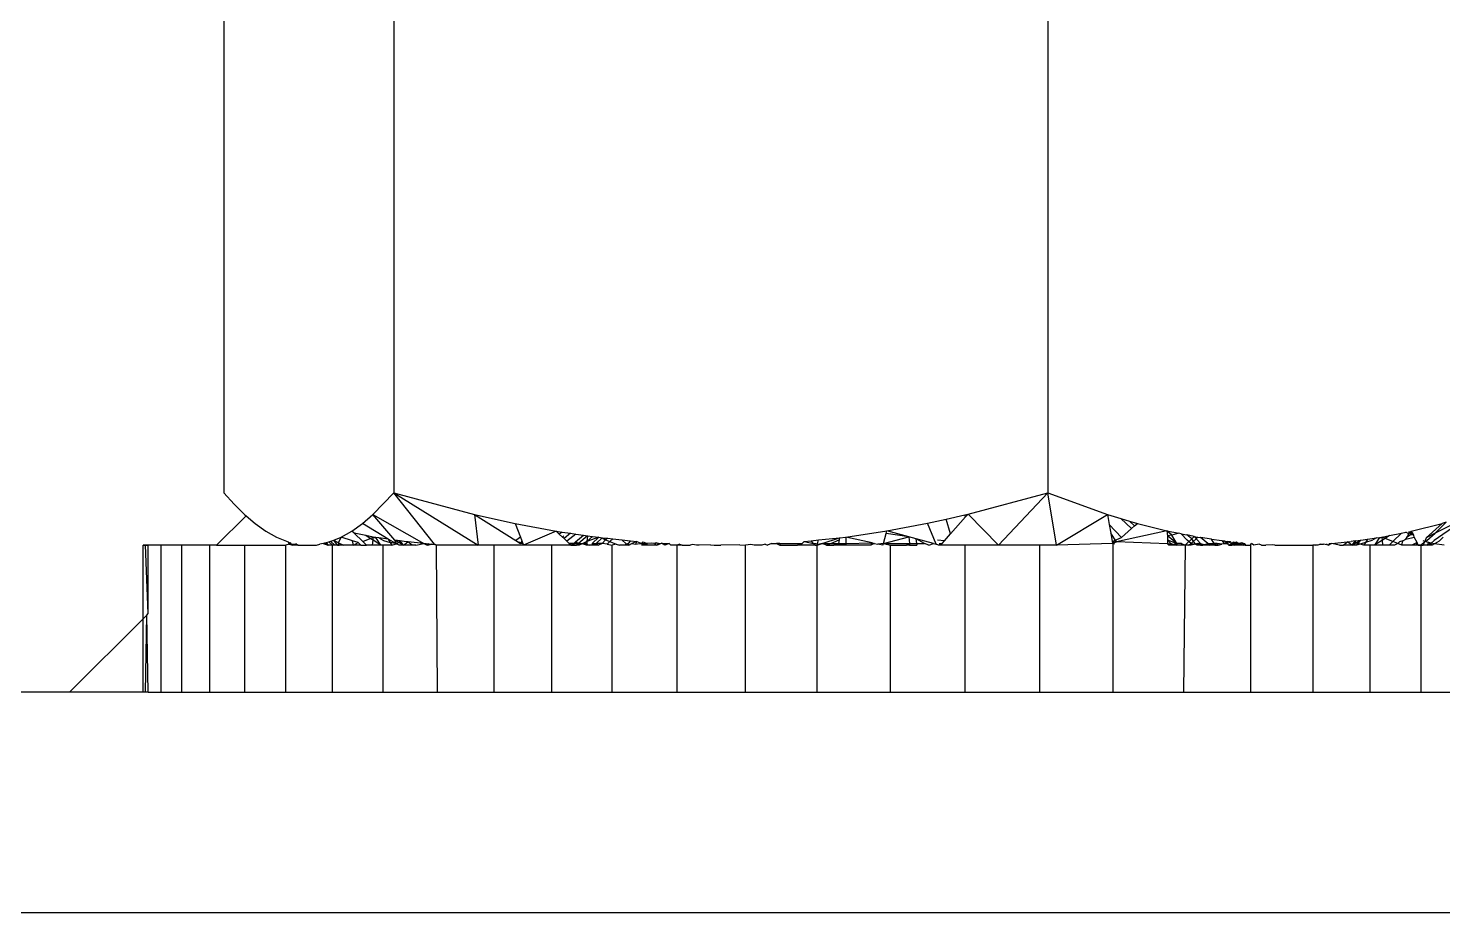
# Model space of a CAD drawing. Header units: millimetres. Extents: x 153 to 4750, y 92 to 3343.
# Drawn here: x 853.32 to 872.57, y 1073.62 to 1085.65 of the extents above; entities that cross this region are included whole.
import ezdxf

# ---------------------------------------------------------------- set-up
doc = ezdxf.new("R2010")
doc.units = ezdxf.units.MM

msp = doc.modelspace()

# ---------------------------------------------------------------- linework, layer by layer
for p, q in [((855.978, 1085.901), (855.978, 1079.33)), ((858.296, 1085.901), (858.296, 1079.33)), ((867.198, 1085.901), (867.198, 1079.33)), ((855.978, 1079.33), (856.121, 1079.174)), ((858.01, 1079.034), (858.296, 1079.33)), ((858.296, 1079.33), (859.393, 1079.034)), ((858.296, 1079.33), (859.444, 1078.616)), ((858.849, 1078.628), (858.296, 1079.33)), ((866.111, 1079.036), (867.198, 1079.33)), ((866.527, 1078.616), (867.198, 1079.33)), ((867.198, 1079.33), (868.008, 1079.034)), ((867.314, 1078.616), (867.198, 1079.33)), ((856.121, 1079.174), (856.263, 1079.034)), ((855.881, 1078.616), (856.283, 1079.017)), ((856.263, 1079.034), (856.283, 1079.017)), ((856.283, 1079.017), (856.407, 1078.912)), ((856.407, 1078.912), (856.551, 1078.808)), ((857.722, 1078.808), (857.867, 1078.911)), ((857.867, 1078.911), (858.01, 1079.034)), ((858.215, 1078.697), (857.867, 1078.911)), ((858.307, 1078.683), (858.01, 1079.034)), ((858.01, 1079.034), (858.703, 1078.641)), ((859.393, 1079.034), (859.948, 1078.911)), ((859.393, 1079.034), (859.444, 1078.616)), ((859.393, 1079.034), (859.956, 1078.68)), ((859.948, 1078.911), (860.504, 1078.807)), ((859.948, 1078.911), (860.018, 1078.724)), ((865.006, 1078.81), (865.561, 1078.914)), ((865.561, 1078.914), (865.815, 1078.97)), ((865.678, 1078.631), (865.561, 1078.914)), ((865.815, 1078.97), (866.068, 1079.027)), ((865.873, 1078.769), (865.815, 1078.97)), ((865.873, 1078.769), (866.078, 1079)), ((866.068, 1079.027), (866.111, 1079.036)), ((866.078, 1079), (866.068, 1079.027)), ((866.078, 1079), (866.111, 1079.036)), ((866.527, 1078.616), (866.111, 1079.036)), ((867.314, 1078.616), (868.008, 1079.034)), ((868.008, 1079.034), (868.192, 1078.979)), ((868.008, 1079.034), (868.033, 1078.896)), ((868.202, 1078.721), (868.033, 1078.896)), ((868.033, 1078.896), (868.054, 1078.779)), ((868.337, 1078.842), (868.192, 1078.979)), ((868.192, 1078.979), (868.31, 1078.944)), ((868.379, 1078.879), (868.31, 1078.944)), ((868.31, 1078.944), (868.416, 1078.912)), ((868.337, 1078.842), (868.379, 1078.879)), ((868.379, 1078.879), (868.416, 1078.912)), ((868.416, 1078.912), (868.816, 1078.811)), ((872.142, 1078.805), (872.565, 1078.911)), ((872.565, 1078.911), (872.347, 1078.714)), ((872.763, 1078.891), (872.455, 1078.68)), ((872.972, 1079.034), (872.472, 1078.778)), ((872.472, 1078.778), (872.62, 1078.928)), ((872.62, 1078.928), (872.565, 1078.911)), ((856.551, 1078.808), (856.696, 1078.726)), ((856.696, 1078.726), (856.854, 1078.662)), ((857.41, 1078.66), (857.476, 1078.684)), ((857.489, 1078.616), (857.435, 1078.667)), ((857.476, 1078.684), (857.577, 1078.726)), ((857.525, 1078.616), (857.476, 1078.684)), ((857.476, 1078.684), (857.541, 1078.65)), ((857.541, 1078.65), (857.577, 1078.726)), ((857.577, 1078.726), (857.722, 1078.808)), ((857.731, 1078.676), (857.577, 1078.726)), ((857.752, 1078.779), (857.722, 1078.808)), ((857.745, 1078.616), (857.731, 1078.676)), ((857.809, 1078.651), (857.731, 1078.676)), ((857.912, 1078.747), (857.752, 1078.779)), ((857.87, 1078.664), (857.752, 1078.779)), ((857.87, 1078.664), (857.973, 1078.708)), ((857.92, 1078.616), (857.87, 1078.664)), ((857.973, 1078.708), (857.912, 1078.747)), ((858.015, 1078.727), (857.912, 1078.747)), ((857.973, 1078.708), (858.015, 1078.727)), ((858.011, 1078.684), (857.973, 1078.708)), ((858.005, 1078.616), (858.011, 1078.684)), ((858.011, 1078.684), (858.015, 1078.727)), ((858.118, 1078.616), (858.011, 1078.684)), ((858.058, 1078.707), (858.015, 1078.727)), ((858.09, 1078.715), (858.015, 1078.727)), ((858.118, 1078.616), (858.058, 1078.707)), ((858.215, 1078.697), (858.09, 1078.715)), ((858.09, 1078.715), (858.154, 1078.679)), ((858.154, 1078.679), (858.243, 1078.652)), ((858.215, 1078.697), (858.243, 1078.652)), ((858.332, 1078.635), (858.215, 1078.697)), ((858.379, 1078.673), (858.307, 1078.683)), ((858.332, 1078.635), (858.307, 1078.683)), ((858.426, 1078.616), (858.307, 1078.683)), ((858.332, 1078.635), (858.379, 1078.673)), ((858.426, 1078.616), (858.379, 1078.673)), ((858.435, 1078.665), (858.379, 1078.673)), ((858.486, 1078.661), (858.435, 1078.665)), ((860.018, 1078.724), (859.956, 1078.68)), ((859.956, 1078.68), (860.018, 1078.641)), ((860.018, 1078.724), (860.036, 1078.675)), ((860.036, 1078.675), (860.018, 1078.641)), ((860.036, 1078.675), (860.049, 1078.641)), ((860.504, 1078.807), (860.059, 1078.616)), ((860.504, 1078.807), (860.584, 1078.795)), ((860.504, 1078.807), (860.547, 1078.767)), ((860.584, 1078.795), (860.547, 1078.767)), ((860.547, 1078.767), (860.59, 1078.727)), ((860.584, 1078.795), (860.701, 1078.778)), ((860.59, 1078.727), (860.61, 1078.743)), ((860.612, 1078.706), (860.59, 1078.727)), ((860.701, 1078.778), (860.612, 1078.706)), ((860.612, 1078.706), (860.65, 1078.67)), ((860.77, 1078.768), (860.65, 1078.67)), ((860.65, 1078.67), (860.681, 1078.641)), ((860.701, 1078.778), (860.77, 1078.768)), ((860.768, 1078.66), (860.877, 1078.752)), ((860.77, 1078.768), (860.877, 1078.752)), ((860.929, 1078.744), (860.808, 1078.641)), ((860.923, 1078.668), (860.858, 1078.636)), ((860.877, 1078.752), (860.929, 1078.744)), ((860.923, 1078.668), (860.921, 1078.641)), ((860.929, 1078.744), (860.923, 1078.668)), ((860.998, 1078.734), (860.923, 1078.668)), ((861.083, 1078.723), (860.923, 1078.668)), ((860.929, 1078.744), (860.998, 1078.734)), ((860.992, 1078.641), (861.083, 1078.723)), ((860.998, 1078.734), (861.083, 1078.723)), ((861.048, 1078.641), (861.132, 1078.717)), ((861.083, 1078.723), (861.132, 1078.717)), ((861.177, 1078.687), (861.128, 1078.641)), ((861.132, 1078.717), (861.202, 1078.71)), ((861.132, 1078.717), (861.177, 1078.687)), ((861.202, 1078.71), (861.177, 1078.687)), ((861.177, 1078.687), (861.236, 1078.664)), ((861.236, 1078.664), (861.197, 1078.628)), ((861.202, 1078.71), (861.277, 1078.702)), ((861.277, 1078.702), (861.236, 1078.664)), ((861.236, 1078.664), (861.322, 1078.632)), ((861.277, 1078.702), (861.397, 1078.689)), ((861.397, 1078.689), (861.455, 1078.635)), ((861.397, 1078.689), (861.517, 1078.676)), ((861.517, 1078.676), (861.483, 1078.641)), ((861.517, 1078.676), (861.602, 1078.667)), ((861.602, 1078.667), (861.535, 1078.637)), ((861.602, 1078.667), (861.586, 1078.628)), ((861.602, 1078.667), (861.671, 1078.641)), ((863.853, 1078.641), (863.88, 1078.666)), ((863.88, 1078.666), (863.975, 1078.676)), ((863.88, 1078.666), (864.005, 1078.641)), ((863.975, 1078.676), (864.073, 1078.687)), ((864.005, 1078.641), (863.975, 1078.676)), ((864.055, 1078.616), (864.073, 1078.687)), ((864.073, 1078.687), (864.359, 1078.717)), ((864.123, 1078.641), (864.359, 1078.717)), ((864.245, 1078.641), (864.355, 1078.688)), ((864.355, 1078.688), (864.348, 1078.641)), ((864.359, 1078.717), (864.355, 1078.688)), ((864.359, 1078.717), (864.446, 1078.727)), ((864.446, 1078.727), (865.006, 1078.81)), ((864.446, 1078.727), (864.446, 1078.641)), ((864.805, 1078.648), (864.446, 1078.727)), ((864.958, 1078.641), (864.996, 1078.774)), ((864.958, 1078.641), (865.305, 1078.73)), ((864.996, 1078.774), (865.006, 1078.81)), ((865.305, 1078.73), (864.996, 1078.774)), ((865.305, 1078.73), (865.006, 1078.81)), ((865.305, 1078.73), (865.316, 1078.641)), ((865.405, 1078.703), (865.305, 1078.73)), ((865.415, 1078.641), (865.405, 1078.703)), ((865.52, 1078.641), (865.405, 1078.703)), ((865.64, 1078.641), (865.405, 1078.703)), ((865.789, 1078.676), (865.694, 1078.686)), ((865.758, 1078.641), (865.789, 1078.676)), ((865.789, 1078.676), (865.873, 1078.769)), ((868.134, 1078.66), (868.054, 1078.779)), ((868.054, 1078.779), (868.075, 1078.664)), ((868.075, 1078.664), (868.202, 1078.721)), ((868.075, 1078.664), (868.134, 1078.66)), ((868.106, 1078.636), (868.075, 1078.664)), ((868.075, 1078.664), (868.08, 1078.637)), ((868.816, 1078.811), (868.134, 1078.66)), ((868.202, 1078.721), (868.337, 1078.842)), ((868.885, 1078.752), (868.816, 1078.811)), ((868.816, 1078.811), (868.979, 1078.778)), ((868.816, 1078.811), (868.825, 1078.743)), ((868.825, 1078.691), (868.824, 1078.635)), ((868.885, 1078.752), (868.825, 1078.743)), ((868.954, 1078.641), (868.825, 1078.743)), ((868.825, 1078.743), (868.825, 1078.691)), ((868.871, 1078.641), (868.825, 1078.691)), ((868.825, 1078.691), (868.954, 1078.641)), ((868.979, 1078.778), (868.885, 1078.752)), ((868.954, 1078.641), (868.885, 1078.752)), ((869.013, 1078.771), (868.979, 1078.778)), ((869.093, 1078.685), (869.013, 1078.771)), ((869.013, 1078.771), (869.089, 1078.756)), ((869.157, 1078.703), (869.067, 1078.616)), ((869.157, 1078.703), (869.089, 1078.756)), ((869.19, 1078.735), (869.089, 1078.756)), ((869.147, 1078.641), (869.093, 1078.685)), ((869.238, 1078.726), (869.147, 1078.641)), ((869.19, 1078.735), (869.157, 1078.703)), ((869.209, 1078.628), (869.157, 1078.703)), ((869.277, 1078.641), (869.19, 1078.735)), ((869.19, 1078.735), (869.238, 1078.726)), ((869.238, 1078.726), (869.275, 1078.72)), ((869.377, 1078.641), (869.275, 1078.72)), ((869.426, 1078.698), (869.275, 1078.72)), ((869.463, 1078.641), (869.426, 1078.698)), ((869.426, 1078.698), (869.566, 1078.678)), ((869.566, 1078.678), (869.638, 1078.667)), ((869.566, 1078.678), (869.597, 1078.638)), ((869.637, 1078.641), (869.592, 1078.674)), ((869.638, 1078.667), (869.637, 1078.641)), ((869.683, 1078.663), (869.638, 1078.667)), ((871.276, 1078.661), (871.328, 1078.665)), ((871.383, 1078.673), (871.328, 1078.665)), ((871.383, 1078.673), (871.336, 1078.616)), ((871.383, 1078.673), (871.456, 1078.684)), ((871.391, 1078.647), (871.383, 1078.673)), ((871.391, 1078.647), (871.456, 1078.684)), ((871.398, 1078.616), (871.456, 1078.684)), ((871.456, 1078.684), (871.549, 1078.697)), ((871.549, 1078.697), (871.52, 1078.652)), ((871.608, 1078.679), (871.52, 1078.652)), ((871.549, 1078.697), (871.673, 1078.715)), ((871.673, 1078.715), (871.608, 1078.679)), ((871.704, 1078.707), (871.644, 1078.616)), ((871.751, 1078.684), (871.644, 1078.616)), ((871.673, 1078.715), (871.747, 1078.727)), ((871.747, 1078.727), (871.704, 1078.707)), ((871.747, 1078.727), (871.85, 1078.747)), ((871.751, 1078.684), (871.747, 1078.727)), ((871.79, 1078.709), (871.747, 1078.727)), ((871.79, 1078.709), (871.751, 1078.684)), ((871.758, 1078.616), (871.751, 1078.684)), ((871.85, 1078.747), (871.79, 1078.709)), ((871.894, 1078.666), (871.79, 1078.709)), ((871.842, 1078.616), (871.894, 1078.666)), ((871.85, 1078.747), (872.011, 1078.779)), ((871.894, 1078.666), (872.011, 1078.779)), ((871.96, 1078.639), (871.894, 1078.666)), ((872.031, 1078.676), (871.984, 1078.661)), ((872.011, 1078.779), (872.07, 1078.791)), ((872.017, 1078.616), (872.031, 1078.676)), ((872.031, 1078.676), (872.07, 1078.697)), ((872.102, 1078.773), (872.07, 1078.791)), ((872.07, 1078.697), (872.095, 1078.734)), ((872.07, 1078.697), (872.185, 1078.726)), ((872.115, 1078.8), (872.095, 1078.734)), ((872.095, 1078.734), (872.13, 1078.757)), ((872.102, 1078.773), (872.142, 1078.805)), ((872.166, 1078.781), (872.102, 1078.773)), ((872.13, 1078.757), (872.142, 1078.805)), ((872.166, 1078.781), (872.13, 1078.757)), ((872.178, 1078.753), (872.13, 1078.757)), ((872.178, 1078.753), (872.142, 1078.805)), ((872.178, 1078.753), (872.166, 1078.781)), ((872.185, 1078.726), (872.178, 1078.753)), ((872.223, 1078.651), (872.185, 1078.726)), ((872.274, 1078.616), (872.331, 1078.665)), ((872.331, 1078.665), (872.305, 1078.676)), ((872.305, 1078.616), (872.331, 1078.665)), ((872.347, 1078.714), (872.331, 1078.665)), ((872.331, 1078.665), (872.355, 1078.682)), ((872.379, 1078.653), (872.331, 1078.665)), ((872.472, 1078.778), (872.347, 1078.714)), ((872.355, 1078.682), (872.472, 1078.778)), ((872.455, 1078.68), (872.417, 1078.644)), ((872.523, 1078.669), (872.46, 1078.633)), ((872.579, 1078.724), (872.523, 1078.669)), ((854.881, 1077.616), (854.883, 1078.616)), ((854.883, 1078.616), (854.915, 1078.616)), ((854.952, 1078.616), (854.883, 1078.616)), ((854.915, 1078.616), (854.952, 1078.616)), ((854.952, 1077.687), (854.915, 1078.616)), ((855.127, 1078.616), (854.952, 1078.616)), ((854.952, 1077.687), (854.952, 1078.616)), ((855.127, 1076.616), (855.127, 1078.616)), ((855.407, 1078.616), (855.127, 1078.616)), ((855.407, 1076.616), (855.407, 1078.616)), ((855.788, 1078.616), (855.407, 1078.616)), ((855.788, 1076.616), (855.788, 1078.616)), ((855.881, 1078.616), (855.788, 1078.616)), ((855.881, 1078.616), (856.264, 1078.616)), ((856.264, 1076.616), (856.264, 1078.616)), ((856.264, 1078.616), (856.824, 1078.616)), ((856.868, 1078.628), (856.824, 1078.616)), ((856.824, 1076.616), (856.824, 1078.616)), ((856.854, 1078.662), (856.868, 1078.628)), ((856.854, 1078.662), (856.897, 1078.628)), ((856.868, 1078.628), (856.921, 1078.616)), ((856.882, 1078.655), (856.897, 1078.628)), ((856.897, 1078.628), (856.963, 1078.635)), ((856.963, 1078.635), (856.921, 1078.616)), ((856.99, 1078.616), (856.921, 1078.616)), ((856.963, 1078.635), (856.99, 1078.616)), ((856.99, 1078.616), (857.243, 1078.616)), ((857.243, 1078.616), (857.285, 1078.628)), ((857.33, 1078.64), (857.285, 1078.628)), ((857.33, 1078.64), (857.357, 1078.646)), ((857.33, 1078.64), (857.402, 1078.616)), ((857.357, 1078.646), (857.41, 1078.66)), ((857.357, 1078.646), (857.402, 1078.616)), ((857.402, 1078.616), (857.383, 1078.653)), ((857.458, 1078.616), (857.402, 1078.616)), ((857.458, 1078.616), (857.41, 1078.66)), ((857.458, 1076.616), (857.458, 1078.616)), ((857.489, 1078.616), (857.458, 1078.616)), ((857.525, 1078.616), (857.489, 1078.616)), ((857.55, 1078.616), (857.489, 1078.616)), ((857.525, 1078.616), (857.55, 1078.616)), ((857.541, 1078.65), (857.608, 1078.616)), ((857.55, 1078.616), (857.541, 1078.65)), ((857.608, 1078.616), (857.55, 1078.616)), ((857.745, 1078.616), (857.608, 1078.616)), ((857.745, 1078.616), (857.809, 1078.651)), ((857.847, 1078.616), (857.745, 1078.616)), ((857.809, 1078.651), (857.847, 1078.616)), ((857.847, 1078.616), (857.92, 1078.616)), ((858.005, 1078.616), (857.92, 1078.616)), ((858.118, 1078.616), (858.005, 1078.616)), ((858.15, 1078.616), (858.118, 1078.616)), ((858.181, 1078.616), (858.118, 1078.616)), ((858.15, 1076.616), (858.15, 1078.616)), ((858.181, 1078.616), (858.15, 1078.616)), ((858.265, 1078.616), (858.181, 1078.616)), ((858.243, 1078.652), (858.265, 1078.616)), ((858.332, 1078.635), (858.243, 1078.652)), ((858.265, 1078.616), (858.332, 1078.635)), ((858.365, 1078.616), (858.332, 1078.635)), ((858.426, 1078.616), (858.365, 1078.616)), ((858.426, 1078.616), (858.486, 1078.661)), ((858.545, 1078.616), (858.426, 1078.616)), ((858.545, 1078.616), (858.486, 1078.661)), ((858.703, 1078.641), (858.486, 1078.661)), ((858.594, 1078.616), (858.545, 1078.616)), ((858.594, 1078.616), (858.703, 1078.641)), ((858.703, 1078.641), (858.746, 1078.616)), ((858.703, 1078.641), (858.73, 1078.639)), ((858.73, 1078.639), (858.746, 1078.616)), ((858.73, 1078.639), (858.776, 1078.635)), ((858.776, 1078.635), (858.746, 1078.616)), ((858.746, 1078.616), (858.813, 1078.632)), ((858.776, 1078.635), (858.813, 1078.632)), ((858.876, 1078.616), (858.813, 1078.632)), ((858.813, 1078.632), (858.849, 1078.628)), ((858.876, 1078.616), (858.849, 1078.628)), ((858.888, 1076.616), (858.876, 1078.616)), ((859.444, 1078.616), (858.876, 1078.616)), ((859.658, 1078.616), (859.444, 1078.616)), ((859.658, 1076.616), (859.658, 1078.616)), ((860.059, 1078.616), (859.658, 1078.616)), ((860.049, 1078.641), (859.996, 1078.655)), ((860.049, 1078.641), (860.018, 1078.641)), ((860.049, 1078.641), (860.059, 1078.616)), ((860.445, 1078.616), (860.059, 1078.616)), ((860.445, 1076.616), (860.445, 1078.616)), ((860.708, 1078.616), (860.445, 1078.616)), ((860.746, 1078.641), (860.681, 1078.641)), ((860.681, 1078.641), (860.708, 1078.616)), ((860.746, 1078.641), (860.708, 1078.616)), ((860.746, 1078.616), (860.708, 1078.616)), ((860.708, 1078.616), (860.783, 1078.616)), ((860.768, 1078.66), (860.746, 1078.641)), ((860.746, 1078.641), (860.746, 1078.616)), ((860.808, 1078.641), (860.746, 1078.641)), ((860.819, 1078.616), (860.746, 1078.616)), ((860.808, 1078.641), (860.768, 1078.66)), ((860.808, 1078.641), (860.783, 1078.616)), ((860.819, 1078.616), (860.783, 1078.616)), ((860.858, 1078.636), (860.808, 1078.641)), ((860.808, 1078.641), (860.819, 1078.616)), ((860.858, 1078.636), (860.819, 1078.616)), ((860.892, 1078.641), (860.858, 1078.636)), ((860.919, 1078.616), (860.858, 1078.636)), ((860.892, 1078.641), (860.952, 1078.616)), ((860.892, 1078.641), (860.919, 1078.616)), ((860.921, 1078.641), (860.892, 1078.641)), ((860.921, 1078.641), (860.919, 1078.616)), ((860.992, 1078.616), (860.919, 1078.616)), ((860.992, 1078.616), (860.952, 1078.616)), ((860.992, 1078.641), (860.992, 1078.616)), ((860.992, 1078.641), (861.048, 1078.641)), ((861.048, 1078.641), (860.992, 1078.616)), ((861.048, 1078.616), (860.992, 1078.616)), ((861.048, 1078.641), (861.048, 1078.616)), ((861.048, 1078.641), (861.08, 1078.616)), ((861.128, 1078.641), (861.048, 1078.641)), ((861.08, 1078.616), (861.048, 1078.616)), ((861.128, 1078.641), (861.08, 1078.616)), ((861.197, 1078.628), (861.128, 1078.641)), ((861.197, 1078.628), (861.268, 1078.616)), ((861.322, 1078.632), (861.268, 1078.616)), ((861.268, 1076.616), (861.268, 1078.616)), ((861.322, 1078.632), (861.364, 1078.616)), ((861.436, 1078.616), (861.364, 1078.616)), ((861.483, 1078.641), (861.436, 1078.616)), ((861.492, 1078.616), (861.436, 1078.616)), ((861.455, 1078.635), (861.483, 1078.641)), ((861.483, 1078.641), (861.492, 1078.616)), ((861.492, 1078.616), (861.535, 1078.637)), ((861.535, 1078.637), (861.586, 1078.628)), ((861.586, 1078.628), (861.637, 1078.641)), ((861.637, 1078.641), (861.671, 1078.641)), ((861.671, 1078.641), (861.688, 1078.66)), ((861.671, 1078.641), (861.671, 1078.616)), ((861.671, 1078.641), (861.739, 1078.641)), ((861.671, 1078.616), (861.739, 1078.641)), ((861.709, 1078.618), (861.671, 1078.616)), ((861.739, 1078.616), (861.671, 1078.616)), ((861.688, 1078.66), (861.739, 1078.641)), ((861.739, 1078.641), (861.709, 1078.618)), ((861.771, 1078.616), (861.709, 1078.618)), ((861.806, 1078.644), (861.739, 1078.641)), ((861.739, 1078.641), (861.739, 1078.616)), ((861.771, 1078.616), (861.739, 1078.616)), ((861.838, 1078.616), (861.771, 1078.616)), ((861.834, 1078.641), (861.806, 1078.644)), ((861.867, 1078.649), (861.834, 1078.641)), ((861.867, 1078.649), (861.838, 1078.616)), ((861.873, 1078.616), (861.838, 1078.616)), ((861.896, 1078.638), (861.867, 1078.649)), ((861.873, 1078.616), (861.937, 1078.644)), ((861.896, 1078.638), (861.873, 1078.616)), ((861.896, 1078.638), (861.937, 1078.644)), ((861.937, 1078.644), (861.985, 1078.641)), ((861.985, 1078.616), (861.937, 1078.644)), ((861.985, 1078.641), (862.041, 1078.637)), ((861.985, 1078.641), (861.985, 1078.616)), ((862.041, 1078.637), (861.985, 1078.616)), ((862.041, 1078.637), (862.063, 1078.616)), ((862.15, 1078.616), (862.063, 1078.616)), ((862.184, 1078.628), (862.15, 1078.616)), ((862.15, 1076.616), (862.15, 1078.616)), ((862.218, 1078.616), (862.15, 1078.616)), ((862.184, 1078.628), (862.218, 1078.616)), ((862.218, 1078.616), (862.329, 1078.616)), ((862.361, 1078.624), (862.329, 1078.616)), ((862.413, 1078.616), (862.361, 1078.624)), ((862.449, 1078.616), (862.413, 1078.616)), ((862.607, 1078.619), (862.449, 1078.616)), ((862.607, 1078.619), (862.653, 1078.616)), ((862.653, 1078.616), (862.747, 1078.616)), ((863.005, 1078.621), (862.747, 1078.616)), ((863.005, 1078.621), (863.082, 1078.616)), ((863.153, 1078.625), (863.082, 1078.616)), ((863.082, 1076.616), (863.082, 1078.616)), ((863.201, 1078.616), (863.153, 1078.625)), ((863.302, 1078.616), (863.201, 1078.616)), ((863.35, 1078.631), (863.302, 1078.616)), ((863.35, 1078.631), (863.381, 1078.616)), ((863.437, 1078.637), (863.381, 1078.616)), ((863.437, 1078.637), (863.505, 1078.641)), ((863.547, 1078.641), (863.505, 1078.641)), ((863.505, 1078.641), (863.547, 1078.616)), ((863.547, 1078.641), (863.547, 1078.616)), ((863.547, 1078.641), (863.853, 1078.641)), ((863.547, 1078.616), (863.79, 1078.616)), ((863.853, 1078.641), (863.79, 1078.616)), ((864.028, 1078.616), (863.79, 1078.616)), ((864.028, 1078.616), (864.005, 1078.641)), ((864.005, 1078.641), (864.044, 1078.641)), ((864.028, 1078.616), (864.055, 1078.616)), ((864.044, 1078.641), (864.088, 1078.632)), ((864.055, 1078.616), (864.123, 1078.641)), ((864.088, 1078.632), (864.055, 1078.616)), ((864.055, 1076.616), (864.055, 1078.616)), ((864.123, 1078.641), (864.088, 1078.632)), ((864.186, 1078.616), (864.123, 1078.641)), ((864.123, 1078.641), (864.245, 1078.641)), ((864.186, 1078.616), (864.245, 1078.641)), ((864.186, 1078.616), (864.284, 1078.616)), ((864.245, 1078.641), (864.348, 1078.641)), ((864.348, 1078.641), (864.284, 1078.616)), ((864.446, 1078.616), (864.284, 1078.616)), ((864.348, 1078.641), (864.446, 1078.641)), ((864.446, 1078.641), (864.805, 1078.648)), ((864.446, 1078.641), (864.446, 1078.616)), ((864.789, 1078.616), (864.446, 1078.616)), ((864.789, 1078.616), (864.805, 1078.648)), ((864.835, 1078.641), (864.789, 1078.616)), ((864.805, 1078.648), (864.835, 1078.641)), ((864.835, 1078.641), (864.883, 1078.631)), ((864.958, 1078.641), (864.883, 1078.631)), ((864.951, 1078.616), (864.883, 1078.631)), ((864.951, 1078.616), (864.958, 1078.641)), ((864.958, 1078.641), (865.316, 1078.641)), ((864.958, 1078.641), (865.057, 1078.616)), ((865.057, 1076.616), (865.057, 1078.616)), ((865.057, 1078.616), (865.272, 1078.616)), ((865.316, 1078.641), (865.272, 1078.616)), ((865.315, 1078.616), (865.272, 1078.616)), ((865.316, 1078.641), (865.315, 1078.616)), ((865.315, 1078.616), (865.415, 1078.616)), ((865.316, 1078.641), (865.415, 1078.641)), ((865.415, 1078.641), (865.415, 1078.616)), ((865.415, 1078.641), (865.52, 1078.641)), ((865.577, 1078.616), (865.52, 1078.641)), ((865.577, 1078.616), (865.64, 1078.641)), ((865.64, 1078.641), (865.678, 1078.631)), ((865.707, 1078.616), (865.678, 1078.631)), ((865.735, 1078.616), (865.707, 1078.616)), ((865.72, 1078.641), (865.758, 1078.641)), ((865.735, 1078.616), (865.758, 1078.641)), ((866.072, 1078.616), (865.735, 1078.616)), ((866.072, 1076.616), (866.072, 1078.616)), ((866.527, 1078.616), (866.072, 1078.616)), ((867.086, 1078.616), (866.527, 1078.616)), ((867.086, 1078.616), (867.086, 1076.616)), ((867.314, 1078.616), (867.086, 1078.616)), ((868.08, 1078.637), (867.314, 1078.616)), ((868.134, 1078.66), (868.08, 1078.637)), ((868.08, 1078.637), (868.106, 1078.636)), ((868.08, 1078.637), (868.081, 1076.616)), ((868.824, 1078.635), (868.134, 1078.66)), ((868.824, 1078.635), (868.871, 1078.641)), ((868.824, 1078.635), (868.844, 1078.616)), ((868.891, 1078.616), (868.844, 1078.616)), ((868.871, 1078.641), (868.891, 1078.616)), ((868.871, 1078.641), (868.915, 1078.626)), ((868.954, 1078.641), (868.891, 1078.616)), ((868.954, 1078.616), (868.891, 1078.616)), ((868.915, 1078.626), (868.954, 1078.616)), ((868.954, 1078.641), (868.954, 1078.616)), ((869.016, 1078.641), (868.954, 1078.641)), ((868.988, 1078.64), (868.954, 1078.641)), ((869.016, 1078.616), (868.954, 1078.616)), ((869.016, 1078.641), (868.988, 1078.64)), ((869.016, 1078.641), (869.067, 1078.616)), ((869.016, 1078.641), (869.016, 1078.616)), ((869.067, 1078.616), (869.016, 1078.616)), ((869.067, 1078.616), (869.043, 1076.616)), ((869.111, 1078.616), (869.067, 1078.616)), ((869.111, 1078.616), (869.147, 1078.641)), ((869.147, 1078.616), (869.111, 1078.616)), ((869.147, 1078.641), (869.147, 1078.616)), ((869.147, 1078.641), (869.209, 1078.628)), ((869.209, 1078.628), (869.147, 1078.616)), ((869.277, 1078.641), (869.209, 1078.628)), ((869.232, 1078.641), (869.209, 1078.628)), ((869.209, 1078.628), (869.277, 1078.616)), ((869.232, 1078.616), (869.209, 1078.628)), ((869.232, 1078.641), (869.232, 1078.616)), ((869.277, 1078.616), (869.232, 1078.641)), ((869.277, 1078.616), (869.232, 1078.616)), ((869.277, 1078.641), (869.277, 1078.616)), ((869.277, 1078.641), (869.309, 1078.616)), ((869.277, 1078.641), (869.35, 1078.621)), ((869.277, 1078.616), (869.309, 1078.616)), ((869.309, 1078.616), (869.377, 1078.641)), ((869.35, 1078.621), (869.309, 1078.616)), ((869.377, 1078.616), (869.309, 1078.616)), ((869.405, 1078.616), (869.35, 1078.621)), ((869.377, 1078.641), (869.377, 1078.616)), ((869.377, 1078.641), (869.463, 1078.641)), ((869.377, 1078.641), (869.405, 1078.616)), ((869.405, 1078.616), (869.377, 1078.616)), ((869.463, 1078.641), (869.405, 1078.616)), ((869.469, 1078.616), (869.405, 1078.616)), ((869.463, 1078.641), (869.469, 1078.616)), ((869.501, 1078.641), (869.463, 1078.641)), ((869.501, 1078.641), (869.469, 1078.616)), ((869.469, 1078.616), (869.518, 1078.616)), ((869.501, 1078.641), (869.518, 1078.616)), ((869.568, 1078.628), (869.501, 1078.641)), ((869.518, 1078.616), (869.568, 1078.628)), ((869.637, 1078.641), (869.568, 1078.628)), ((869.597, 1078.638), (869.637, 1078.641)), ((869.637, 1078.641), (869.683, 1078.663)), ((869.637, 1078.641), (869.663, 1078.616)), ((869.7, 1078.641), (869.663, 1078.616)), ((869.663, 1078.616), (869.703, 1078.616)), ((869.683, 1078.663), (869.703, 1078.616)), ((869.7, 1078.641), (869.683, 1078.663)), ((869.7, 1078.641), (869.722, 1078.659)), ((869.764, 1078.655), (869.7, 1078.641)), ((869.7, 1078.641), (869.743, 1078.616)), ((869.722, 1078.659), (869.703, 1078.616)), ((869.764, 1078.655), (869.703, 1078.616)), ((869.743, 1078.616), (869.703, 1078.616)), ((869.796, 1078.641), (869.722, 1078.659)), ((869.722, 1078.659), (869.743, 1078.641)), ((869.743, 1078.641), (869.796, 1078.641)), ((869.795, 1078.616), (869.743, 1078.616)), ((869.764, 1078.655), (869.795, 1078.616)), ((869.796, 1078.641), (869.764, 1078.655)), ((869.842, 1078.648), (869.795, 1078.616)), ((869.796, 1078.641), (869.795, 1078.616)), ((869.861, 1078.616), (869.795, 1078.616)), ((869.842, 1078.648), (869.796, 1078.641)), ((869.796, 1078.641), (869.861, 1078.616)), ((869.842, 1078.648), (869.861, 1078.616)), ((869.842, 1078.648), (869.88, 1078.641)), ((869.842, 1078.648), (869.888, 1078.616)), ((869.88, 1078.641), (869.861, 1078.616)), ((869.888, 1078.616), (869.861, 1078.616)), ((869.88, 1078.641), (869.888, 1078.616)), ((869.888, 1078.616), (869.955, 1078.616)), ((869.955, 1078.616), (869.97, 1078.637)), ((869.955, 1078.616), (869.955, 1076.616)), ((870.002, 1078.616), (869.97, 1078.637)), ((870.072, 1078.628), (870.002, 1078.616)), ((870.105, 1078.616), (870.072, 1078.628)), ((870.105, 1078.616), (870.167, 1078.616)), ((870.258, 1078.623), (870.167, 1078.616)), ((870.289, 1078.616), (870.258, 1078.623)), ((870.289, 1078.616), (870.805, 1078.616)), ((870.805, 1078.616), (870.805, 1076.616)), ((870.874, 1078.616), (870.805, 1078.616)), ((870.839, 1078.616), (870.911, 1078.628)), ((870.911, 1078.628), (870.874, 1078.616)), ((870.911, 1078.628), (870.95, 1078.632)), ((871.016, 1078.616), (870.95, 1078.632)), ((870.988, 1078.635), (871.016, 1078.616)), ((871.06, 1078.641), (871.016, 1078.616)), ((871.033, 1078.639), (871.016, 1078.616)), ((871.033, 1078.639), (871.06, 1078.641)), ((871.06, 1078.641), (871.276, 1078.661)), ((871.168, 1078.616), (871.06, 1078.641)), ((871.168, 1078.616), (871.217, 1078.616)), ((871.217, 1078.616), (871.276, 1078.661)), ((871.336, 1078.616), (871.217, 1078.616)), ((871.336, 1078.616), (871.276, 1078.661)), ((871.336, 1078.616), (871.391, 1078.647)), ((871.398, 1078.616), (871.336, 1078.616)), ((871.447, 1078.63), (871.391, 1078.647)), ((871.447, 1078.63), (871.398, 1078.616)), ((871.52, 1078.652), (871.447, 1078.63)), ((871.497, 1078.616), (871.447, 1078.63)), ((871.52, 1078.652), (871.497, 1078.616)), ((871.581, 1078.616), (871.497, 1078.616)), ((871.581, 1078.616), (871.581, 1076.616)), ((871.644, 1078.616), (871.581, 1078.616)), ((871.758, 1078.616), (871.644, 1078.616)), ((871.842, 1078.616), (871.758, 1078.616)), ((871.915, 1078.616), (871.842, 1078.616)), ((871.96, 1078.639), (871.915, 1078.616)), ((871.984, 1078.661), (871.96, 1078.639)), ((872.017, 1078.616), (871.96, 1078.639)), ((872.154, 1078.616), (872.017, 1078.616)), ((872.223, 1078.651), (872.154, 1078.616)), ((872.212, 1078.616), (872.154, 1078.616)), ((872.212, 1078.616), (872.223, 1078.651)), ((872.274, 1078.616), (872.212, 1078.616)), ((872.238, 1078.616), (872.223, 1078.651)), ((872.238, 1078.616), (872.274, 1078.616)), ((872.274, 1078.616), (872.277, 1076.616)), ((872.274, 1078.616), (872.305, 1078.616)), ((872.36, 1078.616), (872.305, 1078.616)), ((872.379, 1078.653), (872.36, 1078.616)), ((872.36, 1078.616), (872.417, 1078.644)), ((872.431, 1078.616), (872.36, 1078.616)), ((872.417, 1078.644), (872.379, 1078.653)), ((872.431, 1078.616), (872.379, 1078.653)), ((872.46, 1078.633), (872.417, 1078.644)), ((872.46, 1078.633), (872.431, 1078.616)), ((872.591, 1078.616), (872.46, 1078.633)), ((853.881, 1076.616), (854.881, 1077.616)), ((854.881, 1077.616), (854.93, 1077.665)), ((854.881, 1076.616), (854.881, 1077.616)), ((854.915, 1076.616), (854.93, 1077.665)), ((854.93, 1077.665), (854.952, 1077.687)), ((854.952, 1076.616), (854.93, 1077.665)), ((853.881, 1076.616), (850.922, 1076.616)), ((854.881, 1076.616), (853.881, 1076.616)), ((854.952, 1076.616), (854.881, 1076.616)), ((854.915, 1076.616), (854.881, 1076.616)), ((854.952, 1076.616), (854.915, 1076.616)), ((854.952, 1076.616), (855.127, 1076.616)), ((855.127, 1076.616), (855.407, 1076.616)), ((855.407, 1076.616), (855.788, 1076.616)), ((855.788, 1076.616), (856.264, 1076.616)), ((856.264, 1076.616), (856.381, 1076.616)), ((856.381, 1076.616), (856.824, 1076.616)), ((856.824, 1076.616), (857.458, 1076.616)), ((857.458, 1076.616), (858.15, 1076.616)), ((858.15, 1076.616), (858.888, 1076.616)), ((858.888, 1076.616), (859.658, 1076.616)), ((859.658, 1076.616), (860.445, 1076.616)), ((860.445, 1076.616), (861.268, 1076.616)), ((861.268, 1076.616), (862.15, 1076.616)), ((862.15, 1076.616), (863.082, 1076.616)), ((863.082, 1076.616), (864.055, 1076.616)), ((864.055, 1076.616), (865.057, 1076.616)), ((865.057, 1076.616), (866.072, 1076.616)), ((866.072, 1076.616), (867.086, 1076.616)), ((867.086, 1076.616), (868.081, 1076.616)), ((868.081, 1076.616), (869.043, 1076.616)), ((869.043, 1076.616), (869.955, 1076.616)), ((869.955, 1076.616), (870.805, 1076.616)), ((870.805, 1076.616), (871.581, 1076.616)), ((871.581, 1076.616), (872.277, 1076.616)), ((872.277, 1076.616), (872.886, 1076.616)), ((856.381, 1073.616), (850.922, 1073.616)), ((873.381, 1073.616), (856.381, 1073.616))]:
    msp.add_line(p, q)

doc.saveas('drawing.dxf')
